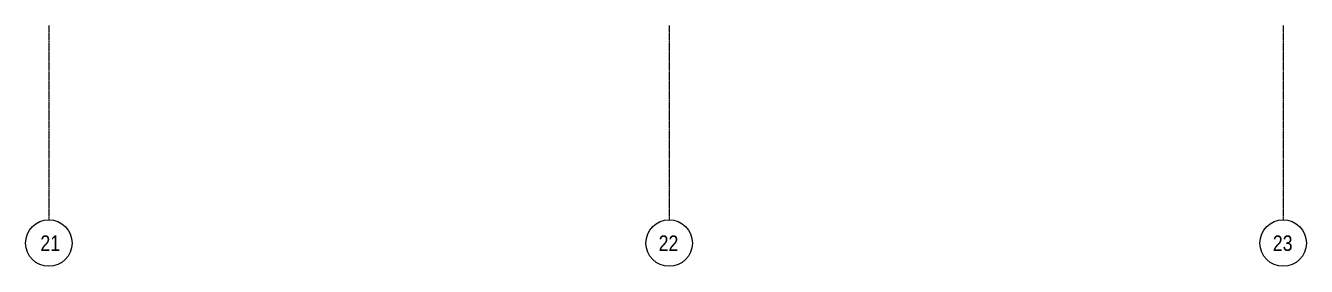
# Model space of a CAD drawing. Header units: centimetres. Extents: x -1762 to 3746, y -261 to 6534.
# Drawn here: x -971 to 682, y 1940 to 2250 of the extents above; entities that cross this region are included whole.
import ezdxf

# ---------------------------------------------------------------- set-up
doc = ezdxf.new("R2010")
doc.units = ezdxf.units.CM
doc.linetypes.add('Grid Line', pattern=[2.2225, 1.27, -0.3175, 0.3175, -0.3175])
doc.layers.add('S-GRID', color=7, linetype='Continuous', lineweight=9)
doc.layers.add('S-GRID-IDEN', color=7, linetype='Continuous', lineweight=9)
doc.styles.add('Saira Condensed', font='SairaCondensed-Regular.ttf', dxfattribs={"height": 20})

# ---------------------------------------------------------------- blocks, each defined once
blk = doc.blocks.new('Grid - 3mm-1647199-Planta bodega almacenamiento congelados')
at = {"layer": 'S-GRID-IDEN', "color": 253, "true_color": 0xaaaaaa}
blk.add_circle((0, 0), 0.3, dxfattribs=at)

msp = doc.modelspace()

# ---------------------------------------------------------------- linework, layer by layer
at = {"layer": 'S-GRID', "color": 253, "linetype": 'Grid Line', "true_color": 0xaaaaaa}
for p, q in [((-940.8, 2249.9), (-940.8, 1999.9)), ((-140.4, 2249.9), (-140.4, 1999.9)), ((651.8, 2249.9), (651.8, 1999.9))]:
    msp.add_line(p, q, dxfattribs=at)

# ---------------------------------------------------------------- block references
at = {"layer": 'S-GRID-IDEN', "color": 253, "true_color": 0xaaaaaa, "xscale": 99.99999999999993, "yscale": 99.99999999999993, "zscale": 99.99999999999993, "rotation": 180}
for p in [(-940.8, 1969.9), (-140.4, 1969.9), (651.8, 1969.9)]:
    msp.add_blockref('Grid - 3mm-1647199-Planta bodega almacenamiento congelados', p, dxfattribs=at)

# ---------------------------------------------------------------- texts
at = {"layer": 'S-GRID-IDEN', "color": 253, "true_color": 0xaaaaaa, "char_height": 20, "attachment_point": 1, "style": 'Saira Condensed'}
for s, insert, width in [('21', (-951.7, 1979.7), 25.654), ('22', (-154, 1979.7), 32.067), ('23', (638.5, 1979.7), 31.266)]:
    msp.add_mtext(s, dxfattribs=dict(at, insert=insert, width=width))

doc.saveas('drawing.dxf')
